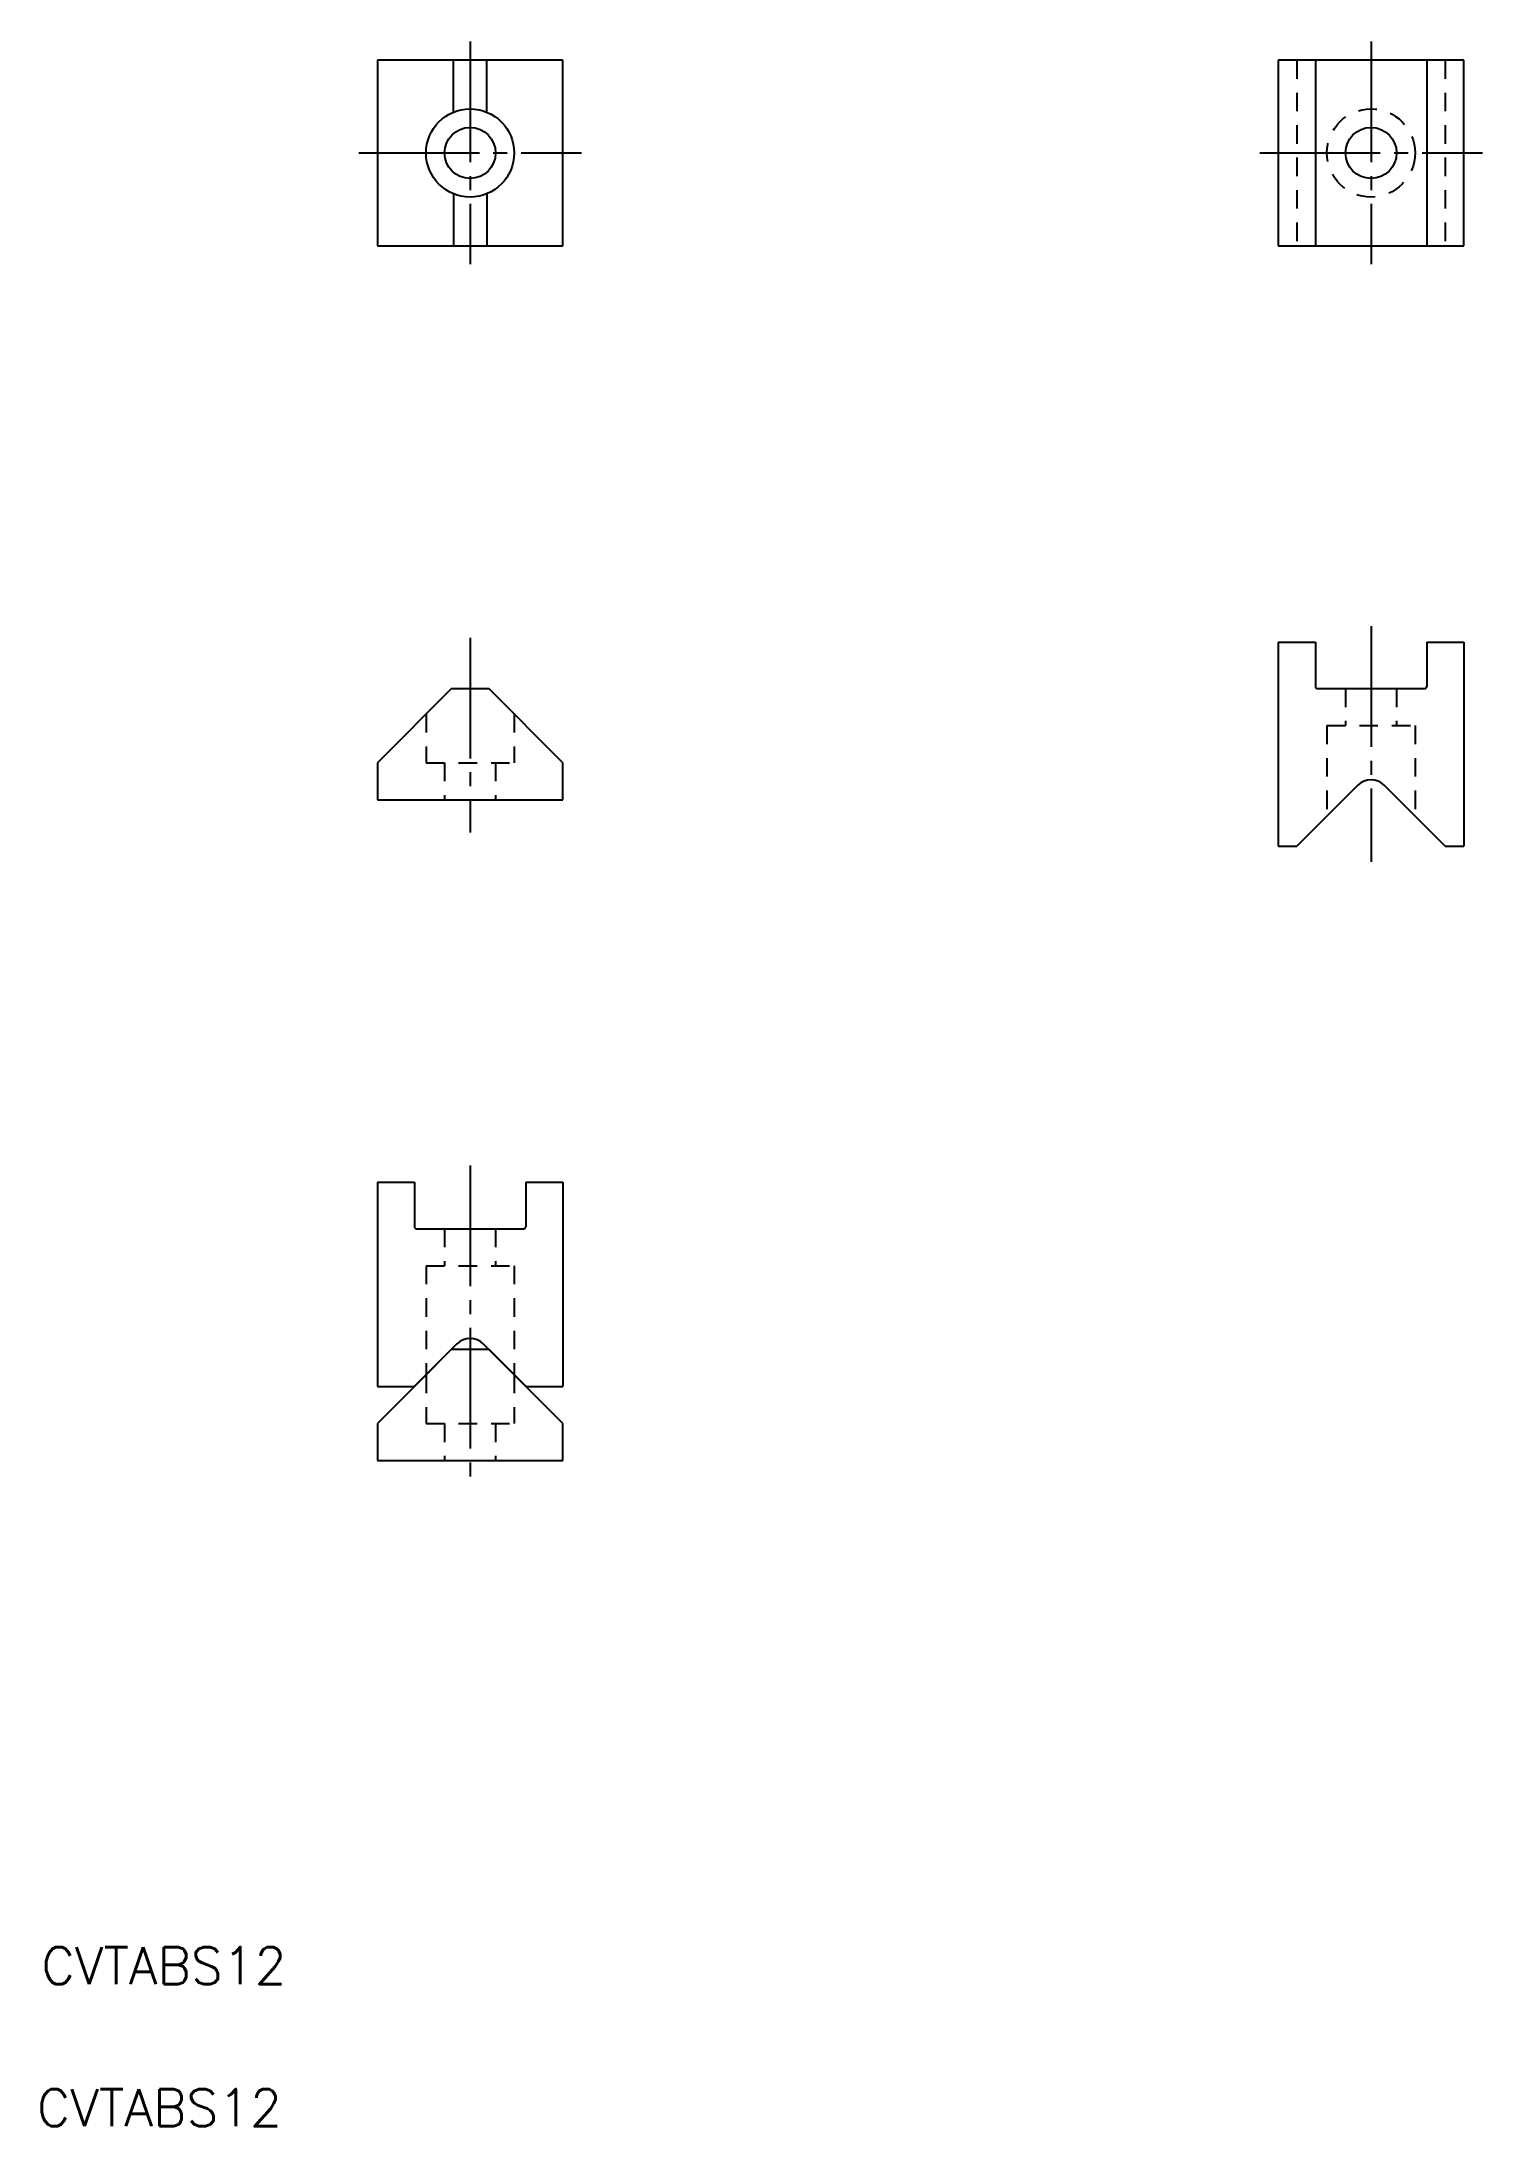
# Model space of a CAD drawing. Extents: x 615 to 771, y -353 to -129.
import ezdxf

# ---------------------------------------------------------------- set-up
doc = ezdxf.new("R2010")
doc.units = 0
doc.linetypes.add('CENTER', pattern=[17.5, 13, -1.5, 1.5, -1.5])
doc.linetypes.add('DASHED', pattern=[3.5, 2, -1.5])
doc.layers.get('0').update_dxf_attribs({"linetype": 'CONTINUOUS'})
doc.layers.add('CENTER', color=1, linetype='CENTER')
doc.styles.get("Standard").update_dxf_attribs({"font": 'txt.shx', "bigfont": '@extfont2.shx'})

msp = doc.modelspace()

# ---------------------------------------------------------------- linework, layer by layer
at = {"color": 7, "linetype": 'CONTINUOUS'}
for p, q in [((671.54, -130.63), (651.54, -130.63)), ((651.54, -130.63), (651.54, -150.63)), ((659.74, -136.24), (659.74, -130.63)), ((663.34, -136.24), (663.34, -130.63)), ((671.54, -150.63), (671.54, -130.63)), ((768.66, -130.63), (748.66, -130.63)), ((748.66, -130.63), (748.66, -150.63)), ((752.66, -130.63), (752.66, -150.63)), ((764.66, -130.63), (764.66, -150.63)), ((768.66, -150.63), (768.66, -130.63)), ((659.74, -145.03), (659.74, -150.63)), ((663.34, -145.03), (663.34, -150.63)), ((651.54, -150.63), (671.54, -150.63)), ((748.66, -150.63), (768.66, -150.63)), ((748.66, -193.36), (748.66, -215.36)), ((752.66, -193.36), (752.66, -198.16)), ((764.66, -193.36), (764.66, -198.16)), ((764.66, -193.36), (768.66, -193.36)), ((768.66, -193.36), (768.66, -215.36)), ((659.54, -198.36), (651.54, -206.36)), ((659.54, -198.36), (663.54, -198.36)), ((671.54, -206.36), (663.54, -198.36)), ((752.86, -198.36), (764.46, -198.36)), ((651.54, -206.36), (651.54, -210.36)), ((671.54, -210.36), (671.54, -206.36)), ((757.24, -208.78), (750.66, -215.36)), ((766.66, -215.36), (760.07, -208.78)), ((651.54, -210.36), (671.54, -210.36)), ((748.66, -215.36), (750.66, -215.36)), ((766.66, -215.36), (768.66, -215.36)), ((651.54, -251.59), (655.54, -251.59)), ((651.54, -251.59), (651.54, -273.59)), ((655.54, -251.59), (655.54, -256.39)), ((667.54, -251.59), (667.54, -256.39)), ((667.54, -251.59), (671.54, -251.59)), ((671.54, -251.59), (671.54, -273.59)), ((655.74, -256.59), (667.34, -256.59)), ((659.54, -269.59), (651.54, -277.59)), ((660.12, -269), (655.54, -273.59)), ((659.54, -269.59), (663.54, -269.59)), ((667.54, -273.59), (662.95, -269)), ((671.54, -277.59), (663.54, -269.59)), ((651.54, -273.59), (655.54, -273.59)), ((667.54, -273.59), (671.54, -273.59)), ((651.54, -277.59), (651.54, -281.59)), ((671.54, -281.59), (671.54, -277.59)), ((651.54, -281.59), (671.54, -281.59))]:
    msp.add_line(p, q, dxfattribs=at)
at = {"color": 3, "linetype": 'DASHED'}
for p, q in [((750.66, -130.63), (750.66, -150.63)), ((766.66, -130.63), (766.66, -150.63)), ((755.91, -198.36), (755.91, -202.36)), ((761.41, -198.36), (761.41, -202.36)), ((656.79, -201.11), (656.79, -206.36)), ((666.29, -201.11), (666.29, -206.36)), ((753.91, -202.36), (763.41, -202.36)), ((753.91, -202.36), (753.91, -212.11)), ((763.41, -202.36), (763.41, -212.11)), ((656.79, -206.36), (666.29, -206.36)), ((658.79, -206.36), (658.79, -210.36)), ((664.29, -206.36), (664.29, -210.36)), ((658.79, -256.59), (658.79, -260.59)), ((664.29, -256.59), (664.29, -260.59)), ((656.79, -260.59), (666.29, -260.59)), ((656.79, -260.59), (656.79, -272.34)), ((666.29, -260.59), (666.29, -272.34)), ((656.79, -272.34), (656.79, -277.59)), ((666.29, -272.34), (666.29, -277.59)), ((656.79, -277.59), (666.29, -277.59)), ((658.79, -277.59), (658.79, -281.59)), ((664.29, -277.59), (664.29, -281.59))]:
    msp.add_line(p, q, dxfattribs=at)
at = {"linetype": 'CONTINUOUS'}
for p, q in [((651.54, -134.38), (651.54, -134.38)), ((651.54, -140.63), (651.54, -140.63)), ((748.66, -193.36), (752.66, -193.36)), ((655.74, -256.59), (667.34, -256.59))]:
    msp.add_line(p, q, dxfattribs=at)
at = {"color": 7, "linetype": 'CONTINUOUS'}
for radius in [4.75, 2.75]:
    msp.add_circle((661.54, -140.63), radius, dxfattribs=at)
at = {"color": 3, "linetype": 'DASHED'}
msp.add_circle((758.66, -140.63), 4.75, dxfattribs=at)
at = {"linetype": 'CONTINUOUS'}
msp.add_circle((758.66, -140.63), 2.75, dxfattribs=at)
at = {"color": 7, "linetype": 'CONTINUOUS'}
for centre, radius, start, end in [((752.86, -198.16), 0.2, 180, 270), ((764.46, -198.16), 0.2, 270, 0), ((758.66, -210.19), 2, 45, 135), ((661.54, -270.42), 2, 45, 135)]:
    msp.add_arc(centre, radius, start, end, dxfattribs=at)
at = {"linetype": 'CONTINUOUS'}
for centre, start, end in [((655.74, -256.39), 180, 270), ((667.34, -256.39), 270, 0)]:
    msp.add_arc(centre, 0.2, start, end, dxfattribs=at)
at = {"layer": 'CENTER', "color": 1, "linetype": 'CENTER'}
for p, q in [((661.54, -128.63), (661.54, -152.63)), ((758.66, -128.63), (758.66, -152.63)), ((649.54, -140.63), (673.54, -140.63)), ((746.66, -140.63), (770.66, -140.63)), ((661.54, -192.89), (661.54, -213.87)), ((758.66, -191.65), (758.66, -217.03)), ((661.54, -249.79), (661.54, -283.59))]:
    msp.add_line(p, q, dxfattribs=at)

# ---------------------------------------------------------------- texts
for p in [(615.33, -338.03), (614.84, -353.35)]:
    msp.add_text('CVTABS12', height=4).set_placement(p)

doc.saveas('drawing.dxf')
